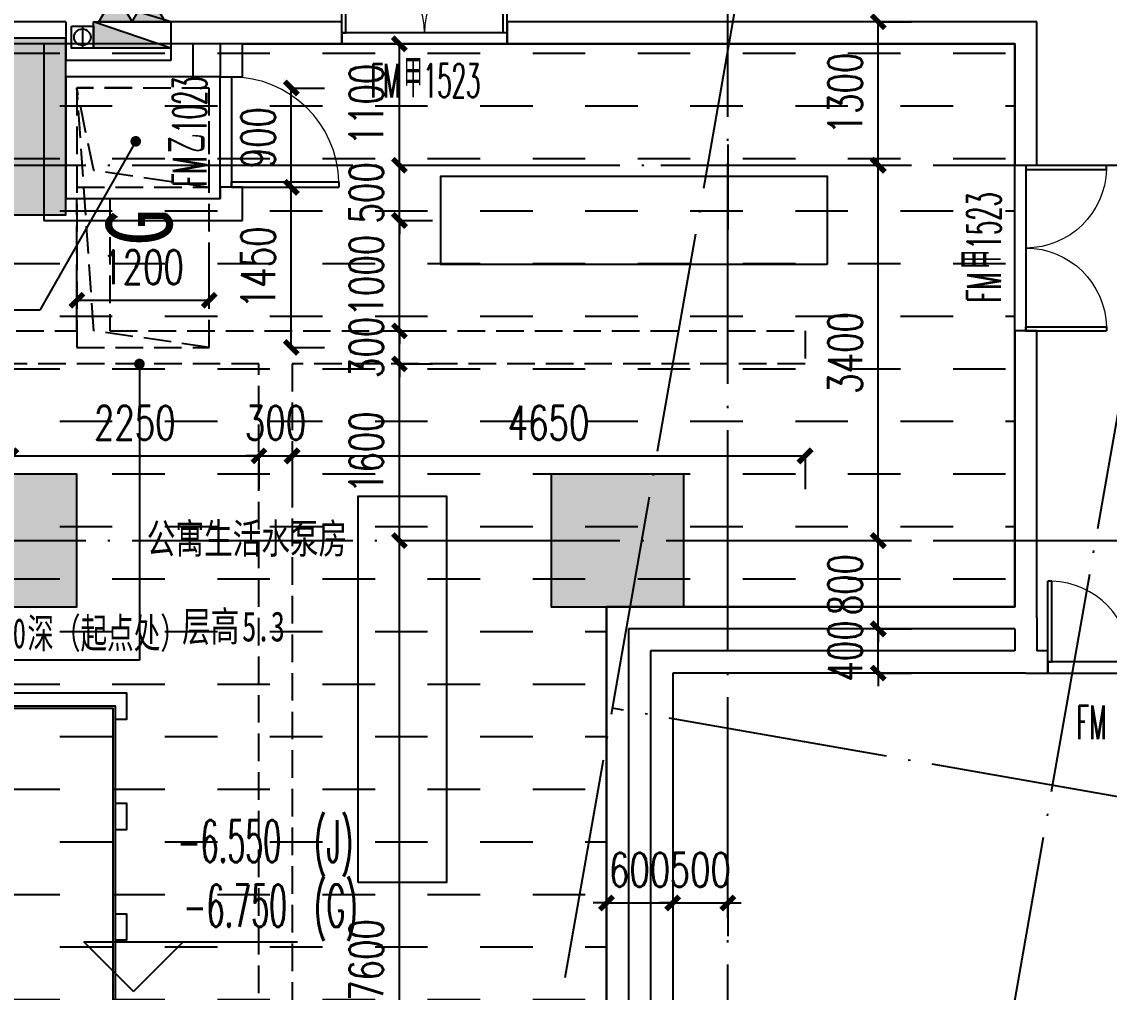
# Model space of a CAD drawing. Header units: millimetres. Extents: x 12325263 to 13848842, y -1463133 to 573208.
# Drawn here: x 12597897 to 12607754, y -893379 to -884587 of the extents above; entities that cross this region are included whole.
import ezdxf
from ezdxf.xclip import XClip

# ---------------------------------------------------------------- set-up
doc = ezdxf.new("R2010")
doc.units = ezdxf.units.MM
doc.header["$LTSCALE"] = 1000
doc.header["$XCLIPFRAME"] = 0
doc.linetypes.add('DASH', pattern=[0.35, 0.25, -0.1])
doc.linetypes.add('DOTE', pattern=[2.4200000000000004, 2, -0.2, 0.02, -0.2])
for name, color, linetype in [('#s-灭火器', 20, 'Continuous'), ('A-ANNO-DIMS', 83, 'Continuous'), ('A-ANNO-ELEV', 3, 'Continuous'), ('A-ANNO-TEXT', 7, 'Continuous'), ('A-AXIS', 16, 'DOTE'), ('A-COLS', 6, 'Continuous'), ('A-WALL', 5, 'Continuous'), ('AXIS', 3, 'Continuous'), ('DOOR_FIRE', 1, 'Continuous'), ('DOOR_FIRE_TEXT', 7, 'Continuous'), ('EQUIP_消火栓', 7, 'Continuous'), ('J-集水井', 40, 'Continuous'), ('PUB_DIM', 83, 'Continuous'), ('PUB_HATCH', 8, 'Continuous'), ('PUB_TEXT', 7, 'Continuous'), ('S-SB', 40, 'Continuous'), ('S-压力废水', 110, '压力废水管'), ('S-截水沟', 80, 'DASH'), ('S-文字', 40, 'Continuous'), ('S-给水-DIM', 50, 'Continuous'), ('VPIPE-消防高', 3, 'Continuous'), ('WALL', 5, 'Continuous'), ('WALL-SHATCH', 8, 'Continuous'), ('公寓机动车库', 23, 'Continuous'), ('建筑-楼板开洞', 251, 'Continuous'), ('水条件', 1, 'Continuous')]:
    doc.layers.add(name, color=color, linetype=linetype)
doc.styles.add('-黑体', font='simhei.ttf')
doc.styles.add('_TCH_DIM', font='SIMPLEX.shx', dxfattribs={"width": 0.7, "bigfont": 'GBCBIG.shx'})
doc.styles.add('_TCH_DIM_T3', font='SIMPLEX.shx', dxfattribs={"width": 0.7058823529411765, "bigfont": 'GBCBIG.shx'})
doc.styles.add('_TCH_WINDOW', font='SIMPLEX', dxfattribs={"width": 0.7, "height": 3.5, "bigfont": 'GBCBIG'})
doc.styles.add('TITXV', font='', dxfattribs={"width": 0.7})
doc.styles.add('宋体', font='', dxfattribs={"width": 0.65})
doc.styles.get('TITXV').set_extended_font_data('SimSun')
doc.styles.get('宋体').set_extended_font_data('SimSun')
doc.linetypes.add('压力废水管', pattern='A,1,-0.25,1,-0.25,["FY",TITXV,S=0.2,R=0,X=-0.1,Y=-0.1],-0.2', length=2.7)
doc.dimstyles.new('_TCH_ARCH&&120', dxfattribs={"dimtxt": 306, "dimasz": 120, "dimexe": 300, "dimexo": 360, "dimgap": 147, "dimtad": 1, "dimdec": 0, "dimzin": 0, "dimdsep": 46, "dimtxsty": '_TCH_DIM_T3', "dimblk": 'ARCHTICK', "dimcen": 0.09, "dimclrt": 7, "dimazin": 2, "dimtfac": 1, "dimtdec": 0, "dimtix": 1, "dimtmove": 2, "dimatfit": 3, "dimfxl": 1, "dimfxlon": 1, "dimtolj": 1, "dimtzin": 0, "dimarcsym": 0})

# ---------------------------------------------------------------- blocks, each defined once
blk = doc.blocks.new('adgshg13-A$C7F010FC0')
at = {"layer": 'WALL-SHATCH'}
h = blk.add_hatch(color=256, dxfattribs=at)
h.dxf.hatch_style = 1
h.paths.add_polyline_path([(-60384.17120504379, -16880.89509773254), (-763.1647881269455, 197.4793643951416), (12587.61850607395, -13153.30393266678), (12587.61850607395, -157996.0197629929), (-162964.8506313562, -188820.4315237999), (-171262.3814957142, -180522.900662899), (-171262.3814957142, -31310.89849328995), (-150707.1909123659, -10755.70791006088), (-131860.0775495768, -7980.895098209381), (-99162.38149428368, -7980.895098209381), (-99162.38149428368, -4980.895097732544), (-76620.42811572552, -4980.895097732544), (-70107.65229141712, -16880.89509773254)], flags=16)
h.paths.add_polyline_path([(-60091.22944009304, -16380.89510011673), (-646.8769880533218, 646.876989364624), (12987.61850607395, -12987.61850786209), (12987.61850607395, -158331.9049158096), (-163100.5840539932, -189250.3835258484), (-171662.3814958334, -180688.5860877037), (-171662.3814958334, -31145.21306848526), (-150777.8961598873, -10260.7277340889), (-131896.6870943308, -7480.895098209381), (-99562.38149428368, -7480.895098209381), (-99562.38149428368, -4580.895097732544), (-76365.55243730545, -4580.895097732544), (-69907.50581622124, -16380.89510774612)])
blk = doc.blocks.new('A$C4C7A72D3')
at = {"layer": 'WALL', "color": 1}
blk.add_blockref('adgshg13-A$C7F010FC0', (210433.0120974779, 205503.5692701337), dxfattribs=at)
blk = doc.blocks.new('qlzw')
at = {"layer": 'A-AXIS'}
for p, q in [((12470866.81071017, 979489.7590900625), (12470866.81071017, 1082089.759090747)), ((12404966.81071013, 995989.7590900625), (12486866.81071017, 995989.7590900625)), ((12404966.81071012, 992589.7590900622), (12485416.81071017, 992589.7590900625))]:
    blk.add_line(p, q, dxfattribs=at)
blk = doc.blocks.new('asdfadfgsdg')
at = {"layer": 'A-AXIS'}
for p, q in [((15844.89874878526, 92554.357993779), (-1535.36344262585, -6431.380808119429)), ((19833.87628258765, 91853.95936815557), (2453.614091178402, -7131.779433742631)), ((14009.20700320788, -2459.785558571341), (-393.9730897583067, 69.17517290101387))]:
    blk.add_line(p, q, dxfattribs=at)
blk = doc.blocks.new('A$C33CE3D08')
for p, q in [((145922.5282670949, 45350.85718957148), (146055.6914009526, 44592.45915438072)), ((145357.1530239582, 45061.94271921576), (146460.2774387784, 45255.63455028064))]:
    blk.add_line(p, q)
blk = doc.blocks.new('_FZH')
blk.add_lwpolyline([(-0.5, -0.5), (0.5, -0.5), (0.5, 0.5), (-0.5, 0.5)], close=True)
at = {"layer": 'PUB_HATCH'}
blk.add_solid([(-0.5, -0.5), (0.5, -0.5), (-0.5, 0.5), (0.5, 0.5)], dxfattribs=at)
blk = doc.blocks.new('asdfdsfds')
at = {"layer": 'A-COLS', "xscale": 1000, "yscale": 1600, "zscale": 1600}
blk.add_blockref('_FZH', (-6499.985144147649, 350.0000000025611), dxfattribs=at)
at = {"layer": 'A-COLS', "xscale": 1200, "yscale": 1200, "zscale": 1200, "rotation": 270}
for p in [(-6499.985144147649, -3399.999999776483), (-999.9851441476494, -3399.999999776483)]:
    blk.add_blockref('_FZH', p, dxfattribs=at)
blk = doc.blocks.new('A$C6D4066EB')
at = {"layer": 'S-SB', "color": 7}
for points in [[(-549.7433624267578, -4280.084388488671), (1550.256637573242, -4280.084388488671), (1550.256637573242, -4520.084388488671), (1450.256637573242, -4520.084388488671)], [(1450.256637573242, -5280.084388488671), (1550.256637573242, -5280.084388488671), (1550.256637573242, -5520.084388488671), (1450.256637573242, -5520.084388488671)], [(1450.256637573242, -6280.084388488671), (1550.256637573242, -6280.084388488671), (1550.256637573242, -6520.084388488671), (1450.256637573242, -6520.084388488671)]]:
    blk.add_lwpolyline(points, dxfattribs=at)
at = {"layer": 'S-截水沟'}
blk.add_lwpolyline([(1399.999999800697, 200.0000075360294), (1399.999999800697, -1000.084388488205), (7700.00000002794, -1000.084388488205), (7700.00000002794, -1300.084388488205), (3050.000000553206, -1300.084388488205), (3050.000000553206, -10499.11689272244), (2750.000000553206, -10499.11689272244), (2750.000000553206, -1300.084388488205), (-4349.745606359094, -1300.084388488205), (-4349.745606359094, -1000.084388488205), (1099.999999800697, -1000.084388488205), (1099.999999800697, 200.0000075360294)], dxfattribs=at)
at = {"layer": 'S-文字'}
blk.add_lwpolyline([(1450.256637573242, -10400.08438848821), (1450.256637573242, -4400.084388488205), (-549.7433624267578, -4400.084388488205), (-549.7433624267578, -2400.084388488205), (-549.7433624267578, -2400.084388488205), (-549.7433624267578, -2400.084388488205), (-4549.743362426758, -2400.084388488205), (-4549.743362426758, -10400.08438848821), (1450.256637573242, -10400.08438848821)], dxfattribs=at)
blk.add_lwpolyline([(1430.256637573242, -10380.08438848821), (1430.256637573242, -4420.084388488205), (-569.7433624267578, -4420.084388488205), (-569.7433624267578, -2420.084388488205), (-4529.743362426758, -2420.084388488205), (-4529.743362426758, -10380.08438848821)], close=True, dxfattribs=at)
at = {"layer": 'S-给水-DIM'}
for points in [[(7900.00000002794, -400.0843884882051), (4399.99999990873, -400.0843870576937), (4399.999999789521, 399.9156129423063), (7900.00000002794, 399.9156110349577)], [(3650.000001983717, -5999.116892603226), (3650.000003414229, -2499.116892484017), (4450.000003414229, -2499.116892364807), (4450.00000150688, -5999.116892603226)]]:
    blk.add_lwpolyline(points, close=True, dxfattribs=at)
blk = doc.blocks.new('管位')
at = {"layer": '水条件'}
blk.add_line((12573125.95161151, 675360.3646074757), (12573125.95161151, 675160.3646074757), dxfattribs=at)
blk.add_lwpolyline([(12573025.95161151, 675360.3646074757), (12573225.95161151, 675360.3646074757), (12573225.95161151, 675160.3646074757), (12573025.95161151, 675160.3646074757)], close=True, dxfattribs=at)
blk = doc.blocks.new('灭火器')
at = {"layer": '#s-灭火器', "ltscale": 1000}
for points in [[(292444.1076592965, 59706.6250948105), (292144.1076592965, 59706.6250948105), (292294.1076592965, 59446.81747367606)], [(292744.1076592965, 59706.6250948105), (292444.1076592965, 59706.6250948105), (292594.1076592965, 59446.81747367606)]]:
    blk.add_hatch(color=256, dxfattribs=at).paths.add_polyline_path(points)
for points in [[(292294.1076592965, 59446.81747367606), (292444.1076592965, 59706.6250948105), (292144.1076592965, 59706.6250948105)], [(292594.1076592965, 59446.81747367606), (292744.1076592965, 59706.6250948105), (292444.1076592965, 59706.6250948105)]]:
    blk.add_lwpolyline(points, close=True, dxfattribs=at)
blk = doc.blocks.new('$TWTSYS$00000508')
for p, q in [((-0.5, 0.5), (0.3236161731911125, 1.224064056863426)), ((-0.5, 0.5), (-0.5, -0.5)), ((-0.5, -0.5), (0.5, 0.5)), ((0.5, 0.5), (-0.5, 0.5)), ((0.5, -0.5), (0.5, 0.5)), ((-0.5, -0.5), (0.5, -0.5))]:
    blk.add_line(p, q)
blk.add_solid([(0.5, -0.5), (0.5, 0.5), (-0.5, -0.5)])
blk = doc.blocks.new('消火栓')
at = {"layer": '#s-灭火器', "rotation": 180.0000000000001}
blk.add_blockref('灭火器', (12864422.05702452, 734931.81413663), dxfattribs=at)
at = {"layer": 'EQUIP_消火栓', "xscale": 700, "yscale": 240, "zscale": 700}
blk.add_blockref('$TWTSYS$00000508', (12571977.94936522, 675105.1890418193), dxfattribs=at)
blk = doc.blocks.new('asdfasfasdfsdf')
at = {"layer": 'VPIPE-消防高'}
blk.add_circle((29849.9999992419, -16090.00000080292), 75, dxfattribs=at)
at = {"xscale": -1}
blk.add_blockref('消火栓', (12602277.94936446, -691175.1890426987), dxfattribs=at)
at = {"layer": '水条件'}
blk.add_blockref('管位', (-12543275.95161227, -691350.3646082768), dxfattribs=at)
blk = doc.blocks.new('asdgffd')
at = {"layer": 'J-集水井', "color": 251, "linetype": 'Continuous'}
blk.add_lwpolyline([(2099.941521949833, 1199.8200136628), (1000.032643055427, 1199.999927422032), (1000.124822916114, -199.8201628997922), (2100.033701881417, -200.0000766608864)], close=True, dxfattribs=at)
at = {"layer": 'J-集水井', "linetype": 'DASH'}
blk.add_lwpolyline([(1999.98707494617, 1099.999919271097), (-350.0129203731194, 1099.942679291591), (-349.9802120432723, -100.0573179125786), (2000.019783335505, -100.0000779349357)], close=True, dxfattribs=at)
blk.add_lwpolyline([(-349.9802120432723, -100.0573179125786), (-198.6575534277363, 947.1472845133394), (1999.98707494617, 1099.999919271097)], dxfattribs=at)
at = {"layer": 'J-集水井', "color": 3, "linetype": 'DASH'}
blk.add_lwpolyline([(2000.019782889751, -99.98372124508023), (1999.823507057852, 1100.163419360295), (1100.096860828344, 1100.016275243834), (1100.293136660242, -100.1308653652668)], close=True, dxfattribs=at)
blk.add_lwpolyline([(1100.129542409093, -99.82016240991652), (1251.452201024629, 947.3844400160015), (1997.640053355717, 1099.836751271039)], dxfattribs=at)
at = {"layer": 'J-集水井', "color": 7, "style": '-黑体', "width": 0.8}
blk.add_text('G', height=599.9999999999995, rotation=3.308372879224922e-06, dxfattribs=at).set_placement((575.4252938976279, 236.1277994867414))
blk = doc.blocks.new('_ArchTick')
at = {"color": 0, "linetype": 'ByBlock', "const_width": 0.4}
blk.add_lwpolyline([(-0.5, -0.5), (0.5, 0.5)], dxfattribs=at)
blk = doc.blocks.new('*D4068')
at = {"layer": 'A-ANNO-DIMS', "color": 0, "lineweight": -2, "transparency": 16777216}
for p, q in [((12598396.52656081, -887110.8084345384), (12598396.5684557, -886809.808437454)), ((12599596.52654683, -887110.975457379), (12599596.56844172, -886809.9754602946)), ((12598396.52669999, -887109.8084345482), (12599596.52668601, -887109.9754573888))]:
    blk.add_line(p, q, dxfattribs=at)
at = {"layer": 'Defpoints', "color": 0, "transparency": 16777216}
for p in [(12599596.52668601, -887109.9754573888), (12598396.46726917, -887536.7979013624), (12599596.46725519, -887536.964924203)]:
    blk.add_point(p, dxfattribs=at)
at = {"layer": 'A-ANNO-DIMS', "color": 0, "lineweight": -2, "transparency": 16777216, "xscale": 120, "yscale": 120, "zscale": 120}
for p, rotation in [((12598396.52669999, -887109.8084345482), 179.9920252467521), ((12599596.52668601, -887109.9754573888), 359.9920252467521)]:
    blk.add_blockref('_ArchTick', p, dxfattribs=dict(at, rotation=rotation))
at = {"layer": 'A-ANNO-DIMS', "color": 7, "transparency": 16777216, "insert": (12598996.56844871, -886809.8919488743), "char_height": 306, "attachment_point": 5, "rotation": 359.99202524675206, "style": '_TCH_DIM_T3'}
blk.add_mtext('\\A1;1200', dxfattribs=at)
blk = doc.blocks.new('*D4069')
at = {"layer": 'A-ANNO-DIMS', "color": 0, "lineweight": -2, "transparency": 16777216}
for p, q in [((12600339, -885186.965644827), (12600640, -885186.965644827)), ((12600340, -886086.6923022461), (12600340, -885186.965644827)), ((12600339, -886086.6923022461), (12600640, -886086.6923022461))]:
    blk.add_line(p, q, dxfattribs=at)
at = {"layer": 'Defpoints', "color": 0, "transparency": 16777216}
for p in [(12599496.81071094, -885186.965644827), (12600340, -885186.965644827), (12599496.81071094, -886086.6923022461)]:
    blk.add_point(p, dxfattribs=at)
at = {"layer": 'A-ANNO-DIMS', "color": 0, "lineweight": -2, "transparency": 16777216, "xscale": 120, "yscale": 120, "zscale": 120}
for p, rotation in [((12600340, -885186.965644827), 90), ((12600340, -886086.6923022461), 270)]:
    blk.add_blockref('_ArchTick', p, dxfattribs=dict(at, rotation=rotation))
at = {"layer": 'A-ANNO-DIMS', "color": 7, "transparency": 16777216, "insert": (12600040, -885636.8289735346), "char_height": 306, "attachment_point": 5, "rotation": 90, "style": '_TCH_DIM_T3'}
blk.add_mtext('\\A1;900', dxfattribs=at)
blk = doc.blocks.new('*D4070')
at = {"layer": 'A-ANNO-DIMS', "color": 0, "lineweight": -2, "transparency": 16777216}
for p, q in [((12600339, -886086.6923022461), (12600640, -886086.6923022461)), ((12600340, -887536.9656203694), (12600340, -886086.6923022461)), ((12600339, -887536.9656203694), (12600640, -887536.9656203694))]:
    blk.add_line(p, q, dxfattribs=at)
at = {"layer": 'Defpoints', "color": 0, "transparency": 16777216}
for p in [(12599496.81071094, -886086.6923022461), (12600340, -886086.6923022461), (12599496.81071094, -887536.9656203694)]:
    blk.add_point(p, dxfattribs=at)
at = {"layer": 'A-ANNO-DIMS', "color": 0, "lineweight": -2, "transparency": 16777216, "xscale": 120, "yscale": 120, "zscale": 120}
for p, rotation in [((12600340, -886086.6923022461), 90), ((12600340, -887536.9656203694), 270)]:
    blk.add_blockref('_ArchTick', p, dxfattribs=dict(at, rotation=rotation))
at = {"layer": 'A-ANNO-DIMS', "color": 7, "transparency": 16777216, "insert": (12600040, -886811.8289613058), "char_height": 306, "attachment_point": 5, "rotation": 90, "style": '_TCH_DIM_T3'}
blk.add_mtext('\\A1;1450', dxfattribs=at)
blk = doc.blocks.new('*D4111')
at = {"layer": 'A-ANNO-DIMS', "color": 0, "lineweight": -2, "transparency": 16777216}
for p, q in [((12597796.81071041, -888519), (12597796.81071041, -888820)), ((12597796.81071041, -888520), (12600046.81071101, -888520)), ((12600046.81071101, -888519), (12600046.81071101, -888820))]:
    blk.add_line(p, q, dxfattribs=at)
at = {"layer": 'Defpoints', "color": 0, "transparency": 16777216}
for p in [(12597796.81071041, -887686.9827888102), (12600046.81071101, -887686.9827888102), (12600046.81071101, -888520)]:
    blk.add_point(p, dxfattribs=at)
at = {"layer": 'A-ANNO-DIMS', "color": 0, "lineweight": -2, "transparency": 16777216, "xscale": 120, "yscale": 120, "zscale": 120, "rotation": 180}
blk.add_blockref('_ArchTick', (12597796.81071041, -888520), dxfattribs=at)
at = {"layer": 'A-ANNO-DIMS', "color": 0, "lineweight": -2, "transparency": 16777216, "xscale": 120, "yscale": 120, "zscale": 120}
blk.add_blockref('_ArchTick', (12600046.81071101, -888520), dxfattribs=at)
at = {"layer": 'A-ANNO-DIMS', "color": 7, "transparency": 16777216, "insert": (12598921.81071071, -888220), "char_height": 306, "attachment_point": 5, "style": '_TCH_DIM_T3'}
blk.add_mtext('\\A1;2250', dxfattribs=at)
blk = doc.blocks.new('*D4112')
at = {"layer": 'A-ANNO-DIMS', "color": 0, "lineweight": -2, "transparency": 16777216}
for p, q in [((12600046.81071101, -888520), (12599926.81071101, -888520)), ((12600046.81071101, -888519), (12600046.81071101, -888820)), ((12600046.81071101, -888520), (12600346.81071101, -888520)), ((12600346.81071101, -888519), (12600346.81071101, -888820)), ((12600346.81071101, -888520), (12600466.81071101, -888520))]:
    blk.add_line(p, q, dxfattribs=at)
at = {"layer": 'Defpoints', "color": 0, "transparency": 16777216}
for p in [(12600046.81071101, -887686.9827888102), (12600346.81071101, -887686.9827888102), (12600346.81071101, -888520)]:
    blk.add_point(p, dxfattribs=at)
at = {"layer": 'A-ANNO-DIMS', "color": 0, "lineweight": -2, "transparency": 16777216, "xscale": 120, "yscale": 120, "zscale": 120}
blk.add_blockref('_ArchTick', (12600046.81071101, -888520), dxfattribs=at)
at = {"layer": 'A-ANNO-DIMS', "color": 0, "lineweight": -2, "transparency": 16777216, "xscale": 120, "yscale": 120, "zscale": 120, "rotation": 180}
blk.add_blockref('_ArchTick', (12600346.81071101, -888520), dxfattribs=at)
at = {"layer": 'A-ANNO-DIMS', "color": 7, "transparency": 16777216, "insert": (12600196.81071101, -888220), "char_height": 306, "attachment_point": 5, "style": '_TCH_DIM_T3'}
blk.add_mtext('\\A1;300', dxfattribs=at)
blk = doc.blocks.new('*D4113')
at = {"layer": 'A-ANNO-DIMS', "color": 0, "lineweight": -2, "transparency": 16777216}
for p, q in [((12600346.81071101, -888519), (12600346.81071101, -888820)), ((12600346.81071101, -888520), (12604996.81071048, -888520)), ((12604996.81071048, -888519), (12604996.81071048, -888820))]:
    blk.add_line(p, q, dxfattribs=at)
at = {"layer": 'Defpoints', "color": 0, "transparency": 16777216}
for p in [(12600346.81071101, -887686.9827888102), (12604996.81071048, -887686.9827888102), (12604996.81071048, -888520)]:
    blk.add_point(p, dxfattribs=at)
at = {"layer": 'A-ANNO-DIMS', "color": 0, "lineweight": -2, "transparency": 16777216, "xscale": 120, "yscale": 120, "zscale": 120, "rotation": 180}
blk.add_blockref('_ArchTick', (12600346.81071101, -888520), dxfattribs=at)
at = {"layer": 'A-ANNO-DIMS', "color": 0, "lineweight": -2, "transparency": 16777216, "xscale": 120, "yscale": 120, "zscale": 120}
blk.add_blockref('_ArchTick', (12604996.81071048, -888520), dxfattribs=at)
at = {"layer": 'A-ANNO-DIMS', "color": 7, "transparency": 16777216, "insert": (12602671.81071074, -888220), "char_height": 306, "attachment_point": 5, "style": '_TCH_DIM_T3'}
blk.add_mtext('\\A1;4650', dxfattribs=at)
blk = doc.blocks.new('*D4409')
at = {"layer": 'A-ANNO-DIMS', "color": 0, "lineweight": -2, "transparency": 16777216}
for p, q in [((12603196.81071023, -892570), (12603076.81071023, -892570)), ((12603196.81071023, -892569), (12603196.81071023, -892870)), ((12603196.81071023, -892570), (12603796.81071024, -892570)), ((12603796.81071024, -892569), (12603796.81071024, -892870)), ((12603796.81071024, -892570), (12603916.81071024, -892570))]:
    blk.add_line(p, q, dxfattribs=at)
at = {"layer": 'Defpoints', "color": 0, "transparency": 16777216}
for p in [(12603196.81071023, -891760), (12603796.81071024, -891760), (12603796.81071024, -892570)]:
    blk.add_point(p, dxfattribs=at)
at = {"layer": 'A-ANNO-DIMS', "color": 0, "lineweight": -2, "transparency": 16777216, "xscale": 120, "yscale": 120, "zscale": 120}
blk.add_blockref('_ArchTick', (12603196.81071023, -892570), dxfattribs=at)
at = {"layer": 'A-ANNO-DIMS', "color": 0, "lineweight": -2, "transparency": 16777216, "xscale": 120, "yscale": 120, "zscale": 120, "rotation": 180}
blk.add_blockref('_ArchTick', (12603796.81071024, -892570), dxfattribs=at)
at = {"layer": 'A-ANNO-DIMS', "color": 7, "transparency": 16777216, "insert": (12603496.81071023, -892270), "char_height": 306, "attachment_point": 5, "style": '_TCH_DIM_T3'}
blk.add_mtext('\\A1;600', dxfattribs=at)
blk = doc.blocks.new('*D4410')
at = {"layer": 'A-ANNO-DIMS', "color": 0, "lineweight": -2, "transparency": 16777216}
for p, q in [((12603796.81071024, -892570), (12603676.81071024, -892570)), ((12603796.81071024, -892569), (12603796.81071024, -892870)), ((12603796.81071024, -892570), (12604296.81071018, -892570)), ((12604296.81071018, -892569), (12604296.81071018, -892870)), ((12604296.81071018, -892570), (12604416.81071018, -892570))]:
    blk.add_line(p, q, dxfattribs=at)
at = {"layer": 'Defpoints', "color": 0, "transparency": 16777216}
for p in [(12603796.81071024, -891760), (12604296.81071018, -891760), (12604296.81071018, -892570)]:
    blk.add_point(p, dxfattribs=at)
at = {"layer": 'A-ANNO-DIMS', "color": 0, "lineweight": -2, "transparency": 16777216, "xscale": 120, "yscale": 120, "zscale": 120}
blk.add_blockref('_ArchTick', (12603796.81071024, -892570), dxfattribs=at)
at = {"layer": 'A-ANNO-DIMS', "color": 0, "lineweight": -2, "transparency": 16777216, "xscale": 120, "yscale": 120, "zscale": 120, "rotation": 180}
blk.add_blockref('_ArchTick', (12604296.81071018, -892570), dxfattribs=at)
at = {"layer": 'A-ANNO-DIMS', "color": 7, "transparency": 16777216, "insert": (12604046.81071021, -892270), "char_height": 306, "attachment_point": 5, "style": '_TCH_DIM_T3'}
blk.add_mtext('\\A1;500', dxfattribs=at)
blk = doc.blocks.new('*D4411')
at = {"layer": 'A-ANNO-DIMS', "color": 0, "lineweight": -2, "transparency": 16777216}
for p, q in [((12605659, -884586.7857498537), (12605960, -884586.7857498537)), ((12605660, -885886.7857499665), (12605660, -884586.7857498537)), ((12605659, -885886.7857499665), (12605960, -885886.7857499665))]:
    blk.add_line(p, q, dxfattribs=at)
at = {"layer": 'Defpoints', "color": 0, "transparency": 16777216}
for p in [(12604450, -884586.7857498537), (12605660, -884586.7857498537), (12604450, -885886.7857499665)]:
    blk.add_point(p, dxfattribs=at)
at = {"layer": 'A-ANNO-DIMS', "color": 0, "lineweight": -2, "transparency": 16777216, "xscale": 120, "yscale": 120, "zscale": 120}
for p, rotation in [((12605660, -884586.7857498537), 90), ((12605660, -885886.7857499665), 270)]:
    blk.add_blockref('_ArchTick', p, dxfattribs=dict(at, rotation=rotation))
at = {"layer": 'A-ANNO-DIMS', "color": 7, "transparency": 16777216, "insert": (12605360, -885236.7857499082), "char_height": 306, "attachment_point": 5, "rotation": 90, "style": '_TCH_DIM_T3'}
blk.add_mtext('\\A1;1300', dxfattribs=at)
blk = doc.blocks.new('*D4412')
at = {"layer": 'A-ANNO-DIMS', "color": 0, "lineweight": -2, "transparency": 16777216}
for p, q in [((12605659, -885886.7857499665), (12605960, -885886.7857499665)), ((12605660, -889286.7857499665), (12605660, -885886.7857499665)), ((12605659, -889286.7857499665), (12605960, -889286.7857499665))]:
    blk.add_line(p, q, dxfattribs=at)
at = {"layer": 'Defpoints', "color": 0, "transparency": 16777216}
for p in [(12604450, -885886.7857499665), (12605660, -885886.7857499665), (12604450, -889286.7857499665)]:
    blk.add_point(p, dxfattribs=at)
at = {"layer": 'A-ANNO-DIMS', "color": 0, "lineweight": -2, "transparency": 16777216, "xscale": 120, "yscale": 120, "zscale": 120}
for p, rotation in [((12605660, -885886.7857499665), 90), ((12605660, -889286.7857499665), 270)]:
    blk.add_blockref('_ArchTick', p, dxfattribs=dict(at, rotation=rotation))
at = {"layer": 'A-ANNO-DIMS', "color": 7, "transparency": 16777216, "insert": (12605360, -887586.7857499645), "char_height": 306, "attachment_point": 5, "rotation": 90, "style": '_TCH_DIM_T3'}
blk.add_mtext('\\A1;3400', dxfattribs=at)
blk = doc.blocks.new('*D4413')
at = {"layer": 'A-ANNO-DIMS', "color": 0, "lineweight": -2, "transparency": 16777216}
for p, q in [((12605660, -889286.7857499665), (12605660, -889166.7857499665)), ((12605659, -889286.7857499665), (12605960, -889286.7857499665)), ((12605660, -890086.7857498897), (12605660, -889286.7857499665)), ((12605659, -890086.7857498897), (12605960, -890086.7857498897)), ((12605660, -890086.7857498897), (12605660, -890206.7857498897))]:
    blk.add_line(p, q, dxfattribs=at)
at = {"layer": 'Defpoints', "color": 0, "transparency": 16777216}
for p in [(12604450, -889286.7857499665), (12605660, -889286.7857499665), (12604450, -890086.7857498897)]:
    blk.add_point(p, dxfattribs=at)
at = {"layer": 'A-ANNO-DIMS', "color": 0, "lineweight": -2, "transparency": 16777216, "xscale": 120, "yscale": 120, "zscale": 120}
for p, rotation in [((12605660, -889286.7857499665), 270), ((12605660, -890086.7857498897), 90)]:
    blk.add_blockref('_ArchTick', p, dxfattribs=dict(at, rotation=rotation))
at = {"layer": 'A-ANNO-DIMS', "color": 7, "transparency": 16777216, "insert": (12605360, -889686.7857499261), "char_height": 306, "attachment_point": 5, "rotation": 90, "style": '_TCH_DIM_T3'}
blk.add_mtext('\\A1;800', dxfattribs=at)
blk = doc.blocks.new('*D4414')
at = {"layer": 'A-ANNO-DIMS', "color": 0, "lineweight": -2, "transparency": 16777216}
for p, q in [((12605660, -890086.7857498897), (12605660, -889966.7857498897)), ((12605659, -890086.7857498897), (12605960, -890086.7857498897)), ((12605660, -890486.7857500658), (12605660, -890086.7857498897)), ((12605659, -890486.7857500658), (12605960, -890486.7857500658)), ((12605660, -890486.7857500658), (12605660, -890606.7857500658))]:
    blk.add_line(p, q, dxfattribs=at)
at = {"layer": 'Defpoints', "color": 0, "transparency": 16777216}
for p in [(12604450, -890086.7857498897), (12605660, -890086.7857498897), (12604450, -890486.7857500658)]:
    blk.add_point(p, dxfattribs=at)
at = {"layer": 'A-ANNO-DIMS', "color": 0, "lineweight": -2, "transparency": 16777216, "xscale": 120, "yscale": 120, "zscale": 120}
for p, rotation in [((12605660, -890086.7857498897), 270), ((12605660, -890486.7857500658), 90)]:
    blk.add_blockref('_ArchTick', p, dxfattribs=dict(at, rotation=rotation))
at = {"layer": 'A-ANNO-DIMS', "color": 7, "transparency": 16777216, "insert": (12605360, -890286.7857499757), "char_height": 306, "attachment_point": 5, "rotation": 90, "style": '_TCH_DIM_T3'}
blk.add_mtext('\\A1;400', dxfattribs=at)
blk = doc.blocks.new('*D4566')
at = {"layer": 'Defpoints', "color": 0, "transparency": 16777216}
for p in [(12600696.81071044, -889286.7857499638), (12601319.99999998, -889286.7857499638), (12600696.81071041, -896887.0152930456)]:
    blk.add_point(p, dxfattribs=at)
at = {"layer": 'PUB_DIM', "color": 0, "lineweight": -2, "transparency": 16777216}
for p, q in [((12601318.99999998, -889286.7857499638), (12601619.99999998, -889286.7857499638)), ((12601319.99999998, -896887.0152930456), (12601319.99999998, -889286.7857499638)), ((12601318.99999998, -896887.0152930456), (12601619.99999998, -896887.0152930456))]:
    blk.add_line(p, q, dxfattribs=at)
at = {"layer": 'PUB_DIM', "color": 0, "lineweight": -2, "transparency": 16777216, "xscale": 120, "yscale": 120, "zscale": 120}
for p, rotation in [((12601319.99999998, -889286.7857499638), 90), ((12601319.99999998, -896887.0152930456), 270)]:
    blk.add_blockref('_ArchTick', p, dxfattribs=dict(at, rotation=rotation))
at = {"layer": 'PUB_DIM', "color": 7, "transparency": 16777216, "insert": (12601019.99999998, -893086.9005215027), "char_height": 306, "attachment_point": 5, "rotation": 90, "style": '_TCH_DIM_T3'}
blk.add_mtext('\\A1;7600', dxfattribs=at)
blk = doc.blocks.new('*D4567')
at = {"layer": 'Defpoints', "color": 0, "transparency": 16777216}
for p in [(12600696.81071044, -887686.9827888086), (12601319.99999999, -887686.9827888086), (12600696.81071044, -889286.785749964)]:
    blk.add_point(p, dxfattribs=at)
at = {"layer": 'PUB_DIM', "color": 0, "lineweight": -2, "transparency": 16777216}
for p, q in [((12601318.99999999, -887686.9827888086), (12601619.99999999, -887686.9827888086)), ((12601319.99999999, -889286.785749964), (12601319.99999999, -887686.9827888086)), ((12601318.99999999, -889286.785749964), (12601619.99999999, -889286.785749964))]:
    blk.add_line(p, q, dxfattribs=at)
at = {"layer": 'PUB_DIM', "color": 0, "lineweight": -2, "transparency": 16777216, "xscale": 120, "yscale": 120, "zscale": 120}
for p, rotation in [((12601319.99999999, -887686.9827888086), 90), ((12601319.99999999, -889286.785749964), 270)]:
    blk.add_blockref('_ArchTick', p, dxfattribs=dict(at, rotation=rotation))
at = {"layer": 'PUB_DIM', "color": 7, "transparency": 16777216, "insert": (12601019.99999999, -888486.8842693843), "char_height": 306, "attachment_point": 5, "rotation": 90, "style": '_TCH_DIM_T3'}
blk.add_mtext('\\A1;1600', dxfattribs=at)
blk = doc.blocks.new('*D4568')
at = {"layer": 'Defpoints', "color": 0, "transparency": 16777216}
for p in [(12600696.81071045, -887386.9827888076), (12601320, -887386.9827888076), (12600696.81071044, -887686.982788807)]:
    blk.add_point(p, dxfattribs=at)
at = {"layer": 'PUB_DIM', "color": 0, "lineweight": -2, "transparency": 16777216}
for p, q in [((12601320, -887386.9827888076), (12601320, -887266.9827888076)), ((12601319, -887386.9827888076), (12601620, -887386.9827888076)), ((12601320, -887686.982788807), (12601320, -887386.9827888076)), ((12601319, -887686.982788807), (12601620, -887686.982788807)), ((12601320, -887686.982788807), (12601320, -887806.982788807))]:
    blk.add_line(p, q, dxfattribs=at)
at = {"layer": 'PUB_DIM', "color": 0, "lineweight": -2, "transparency": 16777216, "xscale": 120, "yscale": 120, "zscale": 120}
for p, rotation in [((12601320, -887386.9827888076), 270), ((12601320, -887686.982788807), 90)]:
    blk.add_blockref('_ArchTick', p, dxfattribs=dict(at, rotation=rotation))
at = {"layer": 'PUB_DIM', "color": 7, "transparency": 16777216, "insert": (12601020, -887536.9827888053), "char_height": 306, "attachment_point": 5, "rotation": 90, "style": '_TCH_DIM_T3'}
blk.add_mtext('\\A1;300', dxfattribs=at)
blk = doc.blocks.new('*D4569')
at = {"layer": 'Defpoints', "color": 0, "transparency": 16777216}
for p in [(12600696.81071045, -886386.7857503257), (12601320, -886386.7857503257), (12600696.81071045, -887386.9827888091)]:
    blk.add_point(p, dxfattribs=at)
at = {"layer": 'PUB_DIM', "color": 0, "lineweight": -2, "transparency": 16777216}
for p, q in [((12601320, -886386.7857503257), (12601320, -886266.7857503257)), ((12601319, -886386.7857503257), (12601620, -886386.7857503257)), ((12601320, -887386.9827888091), (12601320, -886386.7857503257)), ((12601319, -887386.9827888091), (12601620, -887386.9827888091)), ((12601320, -887386.9827888091), (12601320, -887506.9827888091))]:
    blk.add_line(p, q, dxfattribs=at)
at = {"layer": 'PUB_DIM', "color": 0, "lineweight": -2, "transparency": 16777216, "xscale": 120, "yscale": 120, "zscale": 120}
for p, rotation in [((12601320, -886386.7857503257), 270), ((12601320, -887386.9827888091), 90)]:
    blk.add_blockref('_ArchTick', p, dxfattribs=dict(at, rotation=rotation))
at = {"layer": 'PUB_DIM', "color": 7, "transparency": 16777216, "insert": (12601020, -886886.8842695655), "char_height": 306, "attachment_point": 5, "rotation": 90, "style": '_TCH_DIM_T3'}
blk.add_mtext('\\A1;1000', dxfattribs=at)
blk = doc.blocks.new('*D4570')
at = {"layer": 'Defpoints', "color": 0, "transparency": 16777216}
for p in [(12600696.81071045, -885886.7857499666), (12601320, -885886.7857499666), (12600696.81071045, -886386.7857503257)]:
    blk.add_point(p, dxfattribs=at)
at = {"layer": 'PUB_DIM', "color": 0, "lineweight": -2, "transparency": 16777216}
for p, q in [((12601320, -885886.7857499666), (12601320, -885766.7857499666)), ((12601319, -885886.7857499666), (12601620, -885886.7857499666)), ((12601320, -886386.7857503257), (12601320, -885886.7857499666)), ((12601319, -886386.7857503257), (12601620, -886386.7857503257)), ((12601320, -886386.7857503257), (12601320, -886506.7857503257))]:
    blk.add_line(p, q, dxfattribs=at)
at = {"layer": 'PUB_DIM', "color": 0, "lineweight": -2, "transparency": 16777216, "xscale": 120, "yscale": 120, "zscale": 120}
for p, rotation in [((12601320, -885886.7857499666), 270), ((12601320, -886386.7857503257), 90)]:
    blk.add_blockref('_ArchTick', p, dxfattribs=dict(at, rotation=rotation))
at = {"layer": 'PUB_DIM', "color": 7, "transparency": 16777216, "insert": (12601020, -886136.7857501442), "char_height": 306, "attachment_point": 5, "rotation": 90, "style": '_TCH_DIM_T3'}
blk.add_mtext('\\A1;500', dxfattribs=at)
blk = doc.blocks.new('*D4571')
at = {"layer": 'Defpoints', "color": 0, "transparency": 16777216}
for p in [(12600696.81071045, -884786.7857498172), (12601320.00000001, -884786.7857498172), (12600696.81071045, -885886.7857499669)]:
    blk.add_point(p, dxfattribs=at)
at = {"layer": 'PUB_DIM', "color": 0, "lineweight": -2, "transparency": 16777216}
for p, q in [((12601319.00000001, -884786.7857498172), (12601620.00000001, -884786.7857498172)), ((12601320.00000001, -885886.7857499669), (12601320.00000001, -884786.7857498172)), ((12601319.00000001, -885886.7857499669), (12601620.00000001, -885886.7857499669))]:
    blk.add_line(p, q, dxfattribs=at)
at = {"layer": 'PUB_DIM', "color": 0, "lineweight": -2, "transparency": 16777216, "xscale": 120, "yscale": 120, "zscale": 120}
for p, rotation in [((12601320.00000001, -884786.7857498172), 90), ((12601320.00000001, -885886.7857499669), 270)]:
    blk.add_blockref('_ArchTick', p, dxfattribs=dict(at, rotation=rotation))
at = {"layer": 'PUB_DIM', "color": 7, "transparency": 16777216, "insert": (12601020.00000001, -885336.78574989), "char_height": 306, "attachment_point": 5, "rotation": 90, "style": '_TCH_DIM_T3'}
blk.add_mtext('\\A1;1100', dxfattribs=at)
blk = doc.blocks.new('$DorLib2D$00000002')
for p, q in [((-0.5, -5.684341886080802e-17), (-0.5000000000000007, 0.4875)), ((-0.4750000000000007, 0.4875), (-0.5000000000000007, 0.4875)), ((-0.475, -2.842170943040401e-17), (-0.4750000000000007, 0.4875)), ((0.475, -2.842170943040401e-17), (0.4750000000000007, 0.4875)), ((0.4750000000000007, 0.4875), (0.5000000000000007, 0.4875)), ((0.5, -5.684341886080802e-17), (0.5000000000000007, 0.4875)), ((-0.5, -5.684341886080802e-17), (-0.475, -2.842170943040401e-17)), ((0.5, -5.684341886080802e-17), (0.475, -2.842170943040401e-17))]:
    blk.add_line(p, q)
at = {"lineweight": 13}
for centre, start, end in [((-0.4875, -4.263256414560601e-17), 0, 88.53071641864632), ((0.4875, -4.263256414560601e-17), 91.4692835813537, 180)]:
    blk.add_arc(centre, 0.4875, start, end, dxfattribs=at)
blk = doc.blocks.new('$DorLib2D$00000001')
for p, q in [((0.45, 0.9750000000000001), (0.5000000000000002, 0.9750000000000001)), ((0.45, 0), (0.45, 0.9750000000000001)), ((0.5, 0), (0.5, 0.9750000000000001)), ((0.5, 0), (0.45, 0))]:
    blk.add_line(p, q)
at = {"lineweight": 13}
blk.add_arc((0.475, 0), 0.975, 91.4692835813538, 180, dxfattribs=at)

msp = doc.modelspace()

# ---------------------------------------------------------------- block references
ref = msp.add_blockref('A$C4C7A72D3', (12385714.85333347, -906209.5211575599), dxfattribs=dict(rotation=350.041249254255))
XClip(ref).set_block_clipping_path([(223442.85848776624, 85923.1187333744), (220542.79614323564, 85923.14223919064), (220542.85794921033, 89292.82327550603), (211526.91503559053, 89292.81013112981), (210631.4331447985, 94392.80805835268), (206113.36859029531, 94392.80254184548), (206001.43151877634, 95030.31273446558), (204376.28265885077, 94744.96136868373), (203364.45700568333, 100506.90300529171), (197947.39471226372, 99555.74826742522), (192482.34284747206, 130679.47653937805), (190118.78045936674, 130264.45040162886), (191623.4071957469, 121695.64270786336), (177046.6486519482, 119136.20117008407), (175707.6223907359, 126760.84837657143), (173902.98837133497, 128026.4039125028), (169528.38544615544, 127258.29032698018), (169070.09673948586, 129868.3614864857), (163308.25174581818, 128856.66933918069), (163766.52659606002, 126246.61717005563), (159679.17951310053, 125528.91809214232), (170669.68883746117, 62935.797914044), (167222.1989369914, 62330.4650948944), (167939.77594909444, 58243.68085931754), (171386.95287966542, 58848.291248798836), (172857.06567938626, 50477.00326481927), (165962.5026008021, 49266.42308983533), (168037.78130347654, 37447.17964484263), (140649.95849708281, 32638.23901064042), (115387.97992391884, 28202.578178789467), (95598.7254695911, 140907.4332163476), (226939.47610990703, 163968.86685004015), (240128.69528115913, 88852.8973128139)])

# ---------------------------------------------------------------- next in the draw order: hatches: boundary and pattern name
at = {"layer": '建筑-楼板开洞'}
h = msp.add_hatch(dxfattribs=at)
h.set_pattern_fill('DASH', color=256, scale=500)
h.set_pattern_definition([(0, (0, 0), (476.25, 476.25), [476.25, -476.25])])
h.paths.add_polyline_path([(12591296.81071039, -884786.7857499128), (12591296.83208632, -897886.8403216603), (12603196.81071025, -897886.8403216603), (12603196.81071025, -889886.7857484204), (12606896.8107063, -889886.7857513839), (12606896.81070627, -884786.7857498277)])

# ---------------------------------------------------------------- next in the draw order: linework, layer by layer
at = {"layer": 'A-ANNO-ELEV'}
for p, q in [((12598908.9391184, -893371.3560399972), (12598458.9391184, -892921.3560399972)), ((12598458.9391184, -892921.3560399972), (12600396.51849366, -892921.3560399972)), ((12598908.9391184, -893371.3560399972), (12599358.9391184, -892921.3560399972))]:
    msp.add_line(p, q, dxfattribs=at)
at = {"layer": 'A-WALL'}
for p, q in [((12598296.81070964, -884586.7857497135), (12595396.81071046, -884586.7857497134)), ((12598296.81070964, -884586.7857497135), (12598296.81070963, -884936.7857489809)), ((12599246.81070963, -884586.785750868), (12599246.81070963, -884936.7857489809)), ((12599796.81071041, -884586.7857499667), (12599246.81070963, -884586.785750868)), ((12600796.81070557, -884586.785749797), (12599796.81071041, -884586.7857499667)), ((12600796.81070557, -884786.785749904), (12600796.81070557, -884586.785749797)), ((12607096.8107104, -884586.7857497829), (12602296.81070557, -884586.7857497592)), ((12602296.81070557, -884586.7857497592), (12602296.81070557, -884786.785749904)), ((12607096.81071058, -885886.7857519531), (12607096.8107104, -884586.7857497829)), ((12598096.81070963, -884786.7857496969), (12595296.81071017, -884786.7857499667)), ((12598096.81070963, -884786.7857496969), (12598096.81071041, -884986.7857499667)), ((12599446.81070963, -884786.785750868), (12599446.81070963, -885086.7857506793)), ((12599696.81071045, -884786.785750868), (12599446.81070963, -884786.785750868)), ((12599696.81071045, -884786.785750868), (12599696.81070998, -885086.6923022461)), ((12599896.81070923, -884786.785749783), (12600796.81070557, -884786.785749904)), ((12599896.81070875, -885086.6923022461), (12599896.81070923, -884786.785749783)), ((12602296.81070557, -884786.785749904), (12606896.8107104, -884786.7857497829)), ((12606896.8107104, -884786.7857497829), (12606896.8107102, -885886.7857519531)), ((12599246.81070963, -884936.7857489809), (12598296.81070963, -884936.7857489809)), ((12598096.81071041, -884986.7857499667), (12598096.81071064, -886386.7857495117)), ((12598296.81071064, -885086.7857506793), (12598296.81071064, -886186.7857507324)), ((12599446.81070963, -885086.7857506793), (12598296.81071064, -885086.7857506793)), ((12599696.81070998, -885086.6923022461), (12599896.81070875, -885086.6923022461)), ((12606896.8107102, -885886.7857519531), (12607096.81071058, -885886.7857519531)), ((12599896.81070875, -886086.692302246), (12599696.81070998, -886086.692302246)), ((12599696.81070998, -886086.692302246), (12599696.81071045, -886186.7857507324)), ((12599896.81070923, -886386.7857495117), (12599896.81070875, -886086.692302246)), ((12598296.81071064, -886186.7857507324), (12599696.81071045, -886186.7857507324)), ((12598096.81071064, -886386.7857495117), (12599896.81070923, -886386.7857495117)), ((12607096.81071058, -887386.7857495117), (12606896.8107102, -887386.7857495117)), ((12606896.8107102, -887386.7857495117), (12606896.81071041, -889886.7857499023)), ((12607096.81071041, -889986.7857499666), (12607096.81071058, -887386.7857495117)), ((12606896.81071041, -889886.7857499023), (12603196.81071023, -889886.7857499021)), ((12603196.81071023, -889886.7857499021), (12603196.81071023, -897886.8209023817)), ((12607096.81071041, -889986.7857499666), (12607096.81070922, -890286.7857499968)), ((12606896.81071411, -890086.7857498897), (12603396.81071004, -890086.7857498897)), ((12603396.81071004, -890086.7857498897), (12603396.81071004, -897886.820576033)), ((12606896.81071411, -890086.7857498897), (12606896.8107141, -890286.7857502176)), ((12603596.81071019, -890286.7857502176), (12603596.81071019, -897886.8202496843)), ((12606896.8107141, -890286.7857502176), (12603596.81071019, -890286.7857502176)), ((12607196.81071289, -890286.7857505262), (12607096.81070922, -890286.7857499968)), ((12607196.81071289, -890486.7857501871), (12607196.81071289, -890286.7857505262)), ((12603796.81071024, -890486.7857502038), (12603796.81071023, -897886.8199233357)), ((12606996.81071041, -890486.7857499667), (12603796.81071024, -890486.7857502038)), ((12606996.81071041, -890486.7857499667), (12607196.81071289, -890486.7857501871))]:
    msp.add_line(p, q, dxfattribs=at)
at = {"layer": 'AXIS'}
for p, q in [((12598930, -885670), (12598060, -887200)), ((12598060, -887200), (12592780, -887200)), ((12598963.62142082, -887686.9827888102), (12598963.62142082, -890370)), ((12598963.62142082, -890370), (12595943.92869424, -890370))]:
    msp.add_line(p, q, dxfattribs=at)
at = {"layer": 'AXIS', "const_width": 48}
for points in [[(12598941.86325339, -885649.1370371457, 1), (12598918.13674661, -885690.8629628543, 1)], [(12598963.62142082, -887662.9827888102, 1), (12598963.62142082, -887710.9827888102, 1)]]:
    msp.add_lwpolyline(points, format="xyb", close=True, dxfattribs=at)
at = {"layer": 'DOOR_FIRE'}
for points in [[(12600796.81070557, -884786.7857498272), (12602296.81070657, -884786.7857498272), (12602296.81070657, -884686.7857499667), (12600796.81070557, -884686.7857499667)], [(12599696.81071094, -886086.6923030887), (12599696.81071094, -885086.6923030477), (12599796.81071041, -885086.6923030477), (12599796.81071041, -886086.6923030887)], [(12606896.81070628, -885886.7857499665), (12606996.81071041, -885886.7857499665), (12606996.81071041, -887386.7857499664), (12606896.81070628, -887386.7857499664)], [(12607196.81071289, -890486.7857501871), (12608696.81071289, -890486.7857501871), (12608696.81071289, -890386.7857502925), (12607196.81071289, -890386.7857502925)]]:
    msp.add_lwpolyline(points, close=True, dxfattribs=at)
at = {"layer": '公寓机动车库'}
msp.add_lwpolyline([(12591296.81071039, -884786.7857499128), (12591296.83208632, -897886.8403216603), (12603196.81071025, -897886.8403216603), (12603196.81071025, -889886.7857484204), (12606896.8107063, -889886.7857513839), (12606896.81070627, -884786.7857498277)], close=True, dxfattribs=at)

# ---------------------------------------------------------------- next in the draw order: block references
at = {"color": 2}
msp.add_blockref('qlzw', (133430.0000000149, -1881876.544840029), dxfattribs=at)
for name, p in [('asdfdsfds', (12604296.79585456, -885886.7857501893)), ('asdfadfgsdg', (12603643.42459348, -890874.0225903821)), ('asdfasfasdfsdf', (12568596.81071039, -868636.7857495208))]:
    msp.add_blockref(name, p)
for name, p, rotation in [('A$C33CE3D08', (12452730.0405656, -905131.8179511288), 350.0412492531646), ('asdgffd', (12599496.46717538, -887186.9690493186), 89.99062966839098)]:
    msp.add_blockref(name, p, dxfattribs=dict(rotation=rotation))
at = {"layer": 'DOOR_FIRE', "zscale": 200}
for name, p, xscale, yscale, rotation in [('$DorLib2D$00000002', (12601546.81070657, -884686.7857499667), -1500, -1500, 180), ('$DorLib2D$00000001', (12599796.81071041, -885586.6923030887), 1000, 1000, 270), ('$DorLib2D$00000002', (12606996.81071041, -886636.7857499664), -1500, 1500, 270), ('$DorLib2D$00000002', (12607946.81071089, -890386.7857499667), -1500, -1500, 180)]:
    msp.add_blockref(name, p, dxfattribs=dict(at, xscale=xscale, yscale=yscale, rotation=rotation))
at = {"layer": 'S-压力废水'}
msp.add_blockref('A$C6D4066EB', (12597296.81071045, -886386.898400322, 9.610333750321524e-09), dxfattribs=at)
msp.add_blockref('A$C6D4066EB', (12597296.81071045, -886386.898400322, 9.610333750321524e-09), dxfattribs=at)

# ---------------------------------------------------------------- next in the draw order: texts
at = {"layer": 'A-ANNO-TEXT'}
for s, height, style, width, p in [('公寓生活水泵房', 271.8987341772152, 'TITXV', 0.7, (12599029.83937296, -889404.382329464)), ('层高', 271.8987341772152, 'TITXV', 0.7, (12599349.83937296, -890200.2568606068)), ('5.3', 271.8987341772152, 'TITXV', 0.7, (12599894.24443625, -890200.2568606068)), ('-6.550', 382.5, '_TCH_DIM', 0.4941176470588236, (12599307.51849366, -892201.3560399972)), ('(J)', 382.5, '_TCH_DIM', 0.4941176470588236, (12600546.51849366, -892201.3560399972)), ('(G)', 382.5, '_TCH_DIM', 0.4941176470588236, (12600546.51849366, -892786.3560399972)), ('-6.750', 382.5, '_TCH_DIM', 0.4941176470588236, (12599361.51849366, -892786.3560399972))]:
    msp.add_text(s, height=height, dxfattribs=dict(at, style=style, width=width)).set_placement(p)
at = {"layer": 'DOOR_FIRE_TEXT', "style": '_TCH_WINDOW'}
for s, height, width, p in [('甲', 347.2340425531914, 0.7, (12601357.54262147, -885272.6598758409)), ('FM', 306, 0.4941176470588236, (12601055.14262147, -885272.6598758409)), ('1523', 306, 0.4941176470588236, (12601534.47879168, -885272.6598758409)), ('FM', 306, 0.4941176470588236, (12607455.14262578, -891086.6284076447))]:
    msp.add_text(s, height=height, dxfattribs=dict(at, width=width)).set_placement(p)
for s, height, width, p in [('1023', 306, 0.4941176470588236, (12599570.93658454, -885599.0242179824)), ('乙', 347.2340425531914, 0.7, (12599570.93658454, -885775.9603881951)), ('FM', 306, 0.4941176470588236, (12599570.93658454, -886078.3603881951)), ('1523', 306, 0.4941176470588236, (12606770.93658454, -886649.1176648593)), ('甲', 347.2340425531914, 0.7, (12606770.93658454, -886826.053835072)), ('FM', 306, 0.4941176470588236, (12606770.93658454, -887128.453835072))]:
    msp.add_text(s, height=height, rotation=90, dxfattribs=dict(at, width=width)).set_placement(p)
at = {"layer": 'PUB_TEXT', "style": '宋体', "width": 0.65}
for s, p in [('深（起点处）', (12597947.62489677, -890262)), ('50', (12597694.8654031, -890262))]:
    msp.add_text(s, height=271.8987341772152, dxfattribs=at).set_placement(p)

# ---------------------------------------------------------------- next in the draw order: dimensions: what is measured, and where the dimension line sits
at = {"layer": 'A-ANNO-DIMS'}
for p1, p2, distance, picture, middle in [((12604450, -885886.7857499665), (12604450, -884586.7857498537), -1210, '*D4411', (12605360, -885236.7857499082)), ((12599496.81071094, -886086.6923022461), (12599496.81071094, -885186.965644827), -843.18928905949, '*D4069', (12600040, -885636.8289735346)), ((12604450, -889286.7857499665), (12604450, -885886.7857499665), -1210, '*D4412', (12605360, -887586.7857499645)), ((12599496.81071094, -887536.9656203694), (12599496.81071094, -886086.6923022461), -843.1892890594901, '*D4070', (12600040, -886811.8289613058)), ((12598396.46726917, -887536.7979013624), (12599596.46725519, -887536.964924203), 426.9894709501676, '*D4068', (12598996.56844871, -886809.8919488743)), ((12597796.81071041, -887686.9827888102), (12600046.81071101, -887686.9827888102), -833.0172111898428, '*D4111', (12598921.81071071, -888220)), ((12600046.81071101, -887686.9827888102), (12600346.81071101, -887686.9827888102), -833.0172111898428, '*D4112', (12600196.81071101, -888220)), ((12600346.81071101, -887686.9827888102), (12604996.81071048, -887686.9827888102), -833.0172111898428, '*D4113', (12602671.81071074, -888220)), ((12604450, -890086.7857498897), (12604450, -889286.7857499665), -1210, '*D4413', (12605360, -889686.7857499261)), ((12604450, -890486.7857500658), (12604450, -890086.7857498897), -1210, '*D4414', (12605360, -890286.7857499757)), ((12603196.81071023, -891760), (12603796.81071024, -891760), -810, '*D4409', (12603496.81071023, -892270)), ((12603796.81071024, -891760), (12604296.81071018, -891760), -810, '*D4410', (12604046.81071021, -892270))]:
    dim = msp.add_aligned_dim(p1=p1, p2=p2, distance=distance, dimstyle='_TCH_ARCH&&120', dxfattribs=at)
    dim.commit()
    dim.dimension.update_dxf_attribs({"geometry": picture, "text_midpoint": middle})
at = {"layer": 'PUB_DIM'}
for p1, p2, distance, picture, middle in [((12600696.81071045, -885886.7857499669), (12600696.81071045, -884786.7857498172), -623.1892895586789, '*D4571', (12601020.00000001, -885336.78574989)), ((12600696.81071045, -886386.7857503257), (12600696.81071045, -885886.7857499666), -623.1892895493656, '*D4570', (12601020, -886136.7857501442)), ((12600696.81071045, -887386.9827888091), (12600696.81071045, -886386.7857503257), -623.1892895493656, '*D4569', (12601020, -886886.8842695655)), ((12600696.81071044, -887686.982788807), (12600696.81071045, -887386.9827888076), -623.1892895493656, '*D4568', (12601020, -887536.9827888053)), ((12600696.81071044, -889286.785749964), (12600696.81071044, -887686.9827888086), -623.1892895512283, '*D4567', (12601019.99999999, -888486.8842693843)), ((12600696.81071041, -896887.0152930456), (12600696.81071044, -889286.7857499638), -623.1892895400524, '*D4566', (12601019.99999998, -893086.9005215027))]:
    dim = msp.add_aligned_dim(p1=p1, p2=p2, distance=distance, dimstyle='_TCH_ARCH&&120', dxfattribs=at)
    dim.commit()
    dim.dimension.update_dxf_attribs({"geometry": picture, "text_midpoint": middle})

doc.saveas('drawing.dxf')
